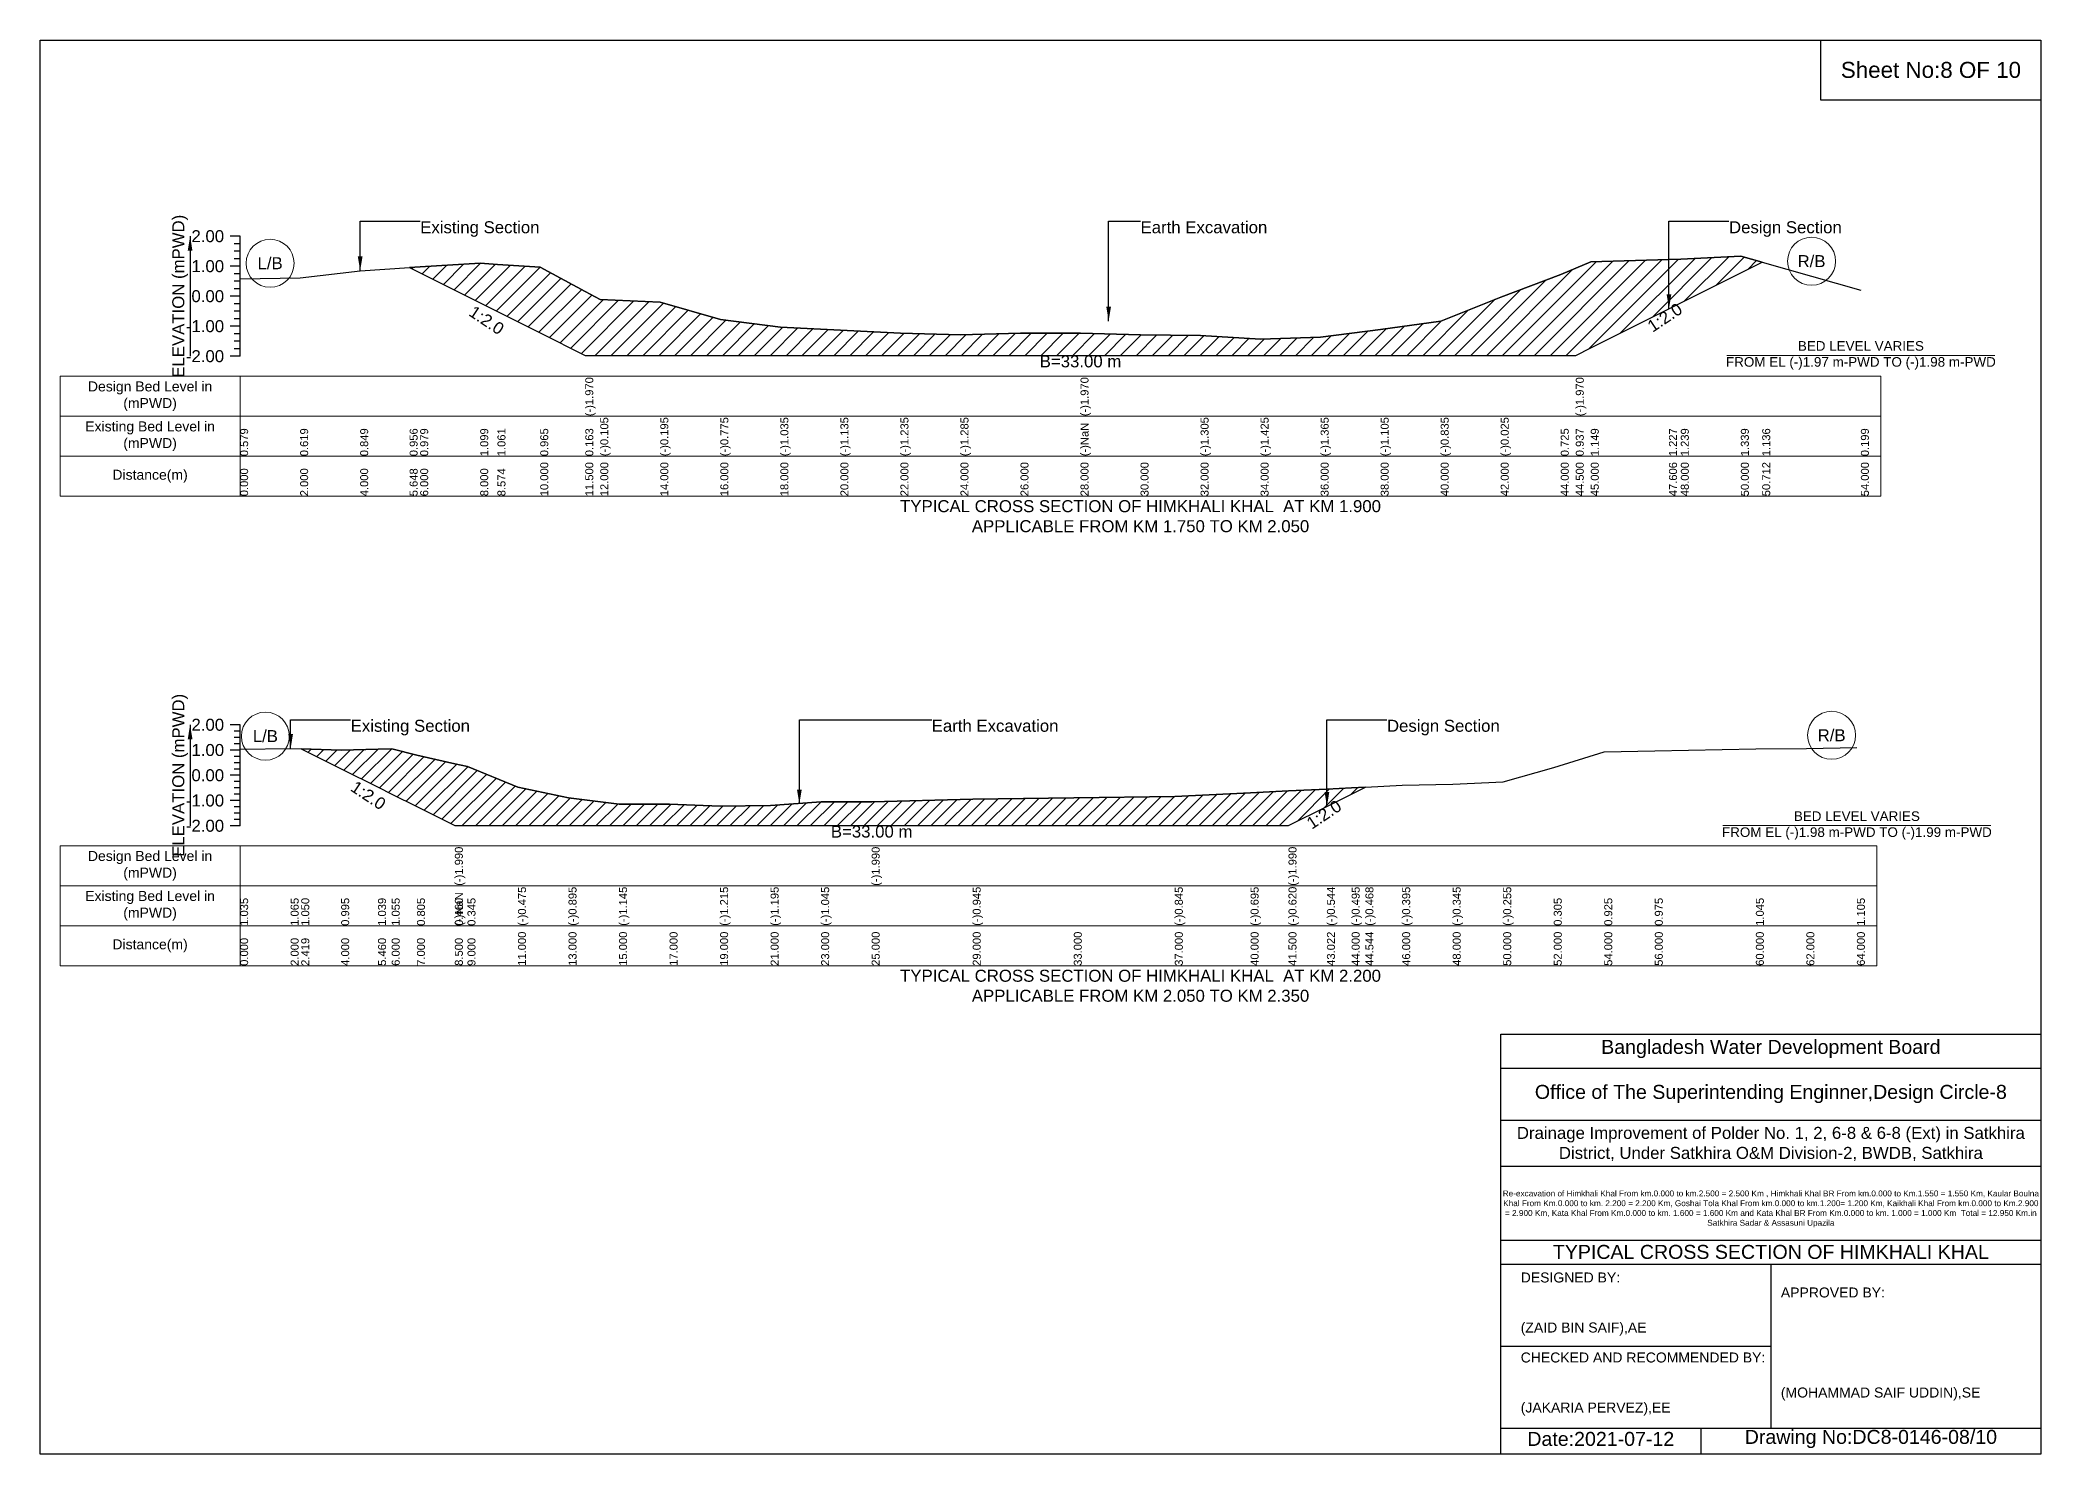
# Model space of a CAD drawing. Header units: inches. Extents: x 91000 to 628000, y -5656 to 0.
# Drawn here: x 170000 to 178000, y -5656 to 0 of the extents above; entities that cross this region are included whole.
import ezdxf

# ---------------------------------------------------------------- set-up
doc = ezdxf.new("R2010")
doc.units = ezdxf.units.IN
doc.header["$LTSCALE"] = 7
doc.header["$MEASUREMENT"] = 0
for name, color, linetype, lineweight in [('Cross section Data Border', 7, 'Continuous', 9), ('Cross Section Labels', 7, 'Continuous', 9), ('Existing_Bed_Level for Xsection', 7, 'Continuous', 25)]:
    doc.layers.add(name, color=color, linetype=linetype, lineweight=lineweight)
doc.styles.get("Standard").update_dxf_attribs({"font": 'arial.ttf'})
doc.dimstyles.get("Standard").update_dxf_attribs({"dimtxt": 0.18, "dimasz": 0.18, "dimexe": 0.18, "dimexo": 0.0625, "dimgap": 0.09, "dimtad": 0, "dimtih": 1, "dimtoh": 1, "dimdec": 4, "dimzin": 0, "dimdsep": 46, "dimtxsty": 'Standard', "dimcen": 0.09, "dimadec": 0, "dimazin": 0, "dimtfac": 1, "dimtdec": 4, "dimtofl": 0, "dimtmove": 0, "dimatfit": 3, "dimfxl": 1, "dimtolj": 1, "dimtzin": 0, "dimarcsym": 0})

msp = doc.modelspace()

# ---------------------------------------------------------------- hatches: boundary and pattern name
at = {"layer": 'Existing_Bed_Level for Xsection'}
h = msp.add_hatch(dxfattribs=at)
h.set_pattern_fill('ANSI31', color=256, scale=360, style=0)
h.paths.add_polyline_path([(171477.7, -910.3), (171520, -931.4), (171760, -1051.4), (171828.9, -1085.8), (172000, -1171.4), (172180, -1261.4), (172240, -1261.4), (172480, -1261.4), (172720, -1261.4), (172960, -1261.4), (173200, -1261.4), (173440, -1261.4), (173680, -1261.4), (173920, -1261.4), (174160, -1261.4), (174400, -1261.4), (174640, -1261.4), (174880, -1261.4), (175120, -1261.4), (175360, -1261.4), (175600, -1261.4), (175840, -1261.4), (176080, -1261.4), (176140, -1261.4), (176200, -1231.4), (176512.7, -1075), (176560, -1051.4), (176800, -931.4), (176885.5, -888.7), (176800, -864.3), (176560, -876.3), (176512.7, -877.7), (176200, -887.1), (176140, -912.6), (176080, -938), (175840, -1028), (175600, -1125.2), (175360, -1157.6), (175120, -1188.8), (174880, -1196), (174640, -1181.6), (174400, -1179.2), (174160, -1173.2), (173920, -1173.2), (173680, -1179.2), (173440, -1173.2), (173200, -1161.2), (172960, -1149.2), (172720, -1118), (172480, -1048.4), (172240, -1037.6), (172180, -1005.5), (172000, -909.2), (171828.9, -897.7), (171760, -893.1), (171520, -907.5)])
h = msp.add_hatch(dxfattribs=at)
h.set_pattern_fill('ANSI31', color=256, scale=303, style=0)
h.paths.add_polyline_path([(171044.4, -2835.2), (171204, -2915), (171351.4, -2988.7), (171406, -3016), (171507, -3066.5), (171658.5, -3142.3), (171709, -3142.3), (171911, -3142.3), (172113, -3142.3), (172315, -3142.3), (172517, -3142.3), (172719, -3142.3), (172921, -3142.3), (173123, -3142.3), (173325, -3142.3), (173729, -3142.3), (174133, -3142.3), (174537, -3142.3), (174840, -3142.3), (174991.5, -3142.3), (175145.2, -3065.4), (175244, -3016), (175299, -2988.5), (175244, -2991.3), (175145.2, -2996.2), (174991.5, -3003.9), (174840, -3011.5), (174537, -3026.6), (174133, -3031.7), (173729, -3036.7), (173325, -3046.8), (173123, -3046.8), (172921, -3062), (172719, -3064), (172517, -3056.9), (172315, -3056.9), (172113, -3031.7), (171911, -2989.3), (171709, -2906.4), (171658.5, -2894.8), (171507, -2860), (171406, -2834.7), (171351.4, -2836.4), (171204, -2840.8)])

# ---------------------------------------------------------------- linework, layer by layer
for points in [[(170000, 0), (178000, 0), (178000, -5656), (170000, -5656)], [(177120, 0), (178000, 0), (178000, -240), (177120, -240)]]:
    msp.add_lwpolyline(points, close=True)
for points in [[(175840, -5656), (175840, -3976), (178000, -3976)], [(175840, -4112), (178000, -4112)], [(175840, -4320), (178000, -4320)], [(175840, -4504), (178000, -4504)], [(175840, -4800), (178000, -4800)], [(175840, -4896), (178000, -4896)], [(176920, -4896), (176920, -5552)], [(175840, -5224), (176920, -5224)], [(175840, -5552), (178000, -5552)], [(176640, -5552), (176640, -5656)]]:
    msp.add_lwpolyline(points)
at = {"layer": 'Cross section Data Border'}
for points in [[(170080, -1345), (177360, -1345), (177360, -1825), (170080, -1825)], [(170080, -3223.3), (177344, -3223.3), (177344, -3703.3), (170080, -3703.3)]]:
    msp.add_lwpolyline(points, close=True, dxfattribs=at)
for points in [[(170800, -1345), (170800, -1825)], [(170080, -1505), (177360, -1505)], [(170080, -1665), (177360, -1665)], [(170800, -3223.3), (170800, -3703.3)], [(170080, -3383.3), (177344, -3383.3)], [(170080, -3543.3), (177344, -3543.3)]]:
    msp.add_lwpolyline(points, dxfattribs=at)
at = {"layer": 'Cross Section Labels'}
for points in [[(176744.2, -1261.4), (177815.8, -1261.4)], [(176728.2, -3142.3), (177799.8, -3142.3)]]:
    msp.add_lwpolyline(points, dxfattribs=at)
for centre in [(170920, -893.1), (177082.7, -884.9), (170901, -2784.7), (177163, -2781.2)]:
    msp.add_circle(centre, 96, dxfattribs=at)
at = {"layer": 'Existing_Bed_Level for Xsection'}
for points in [[(170800, -785), (170760, -785)], [(170800, -1265), (170800, -1145), (170800, -1025), (170800, -905), (170800, -785)], [(170800, -815), (170776, -815)], [(170800, -845), (170776, -845)], [(170800, -875), (170776, -875)], [(170800, -955.5), (171040, -950.7), (171280, -923.1), (171477.7, -910.3), (171520, -907.5), (171760, -893.1), (171828.9, -897.7), (172000, -909.2), (172180, -1005.5), (172180, -1005.5), (172240, -1037.6), (172480, -1048.4), (172720, -1118), (172960, -1149.2), (173200, -1161.2), (173440, -1173.2), (173680, -1179.2), (173920, -1173.2), (174160, -1173.2), (174160, -1173.2), (174400, -1179.2), (174640, -1181.6), (174880, -1196), (175120, -1188.8), (175360, -1157.6), (175600, -1125.2), (175840, -1028), (176080, -938), (176140, -912.6), (176140, -912.6), (176200, -887.1), (176512.7, -877.7), (176560, -876.3), (176800, -864.3), (176885.5, -888.7), (177280, -1001.1)], [(170800, -905), (170760, -905)], [(170800, -935), (170776, -935)], [(170800, -1025), (170760, -1025)], [(170800, -965), (170776, -965)], [(170800, -995), (170776, -995)], [(170800, -1055), (170776, -1055)], [(170800, -1085), (170776, -1085)], [(170800, -1115), (170776, -1115)], [(170800, -1145), (170760, -1145)], [(170800, -1175), (170776, -1175)], [(170800, -1265), (170760, -1265)], [(170800, -1205), (170776, -1205)], [(170800, -1235), (170776, -1235)], [(170800, -2739.3), (170760, -2739.3)], [(170800, -2764.5), (170776, -2764.5)], [(170800, -2789.8), (170776, -2789.8)], [(170800, -3143.3), (170800, -3042.3), (170800, -2941.3), (170800, -2840.3), (170800, -2739.3)], [(170800, -2840.3), (170760, -2840.3)], [(170800, -2815), (170776, -2815)], [(170800, -2865.5), (170776, -2865.5)], [(170800, -2836.8), (171002, -2833.7), (171044.4, -2835.2), (171204, -2840.8), (171351.4, -2836.4), (171406, -2834.7), (171507, -2860), (171658.5, -2894.8), (171658.5, -2894.8), (171709, -2906.4), (171911, -2989.3), (172113, -3031.7), (172315, -3056.9), (172517, -3056.9), (172719, -3064), (172921, -3062), (173123, -3046.8), (173325, -3046.8), (173325, -3046.8), (173729, -3036.7), (174133, -3031.7), (174537, -3026.6), (174840, -3011.5), (174991.5, -3003.9), (174991.5, -3003.9), (175145.2, -2996.2), (175244, -2991.3), (175299, -2988.5), (175446, -2981.2), (175648, -2976.1), (175850, -2967), (176052, -2910.5), (176254, -2847.9), (176456, -2842.8), (176860, -2835.7), (177062, -2833.7), (177264, -2829.7)], [(170800, -2941.3), (170760, -2941.3)], [(170800, -2890.8), (170776, -2890.8)], [(170800, -2916), (170776, -2916)], [(170800, -2966.5), (170776, -2966.5)], [(170800, -2991.8), (170776, -2991.8)], [(170800, -3017), (170776, -3017)], [(170800, -3042.3), (170760, -3042.3)], [(170800, -3067.5), (170776, -3067.5)], [(170800, -3092.8), (170776, -3092.8)], [(170800, -3118), (170776, -3118)], [(170800, -3143.3), (170760, -3143.3)]]:
    msp.add_lwpolyline(points, dxfattribs=at)
for points in [[(171477.7, -910.3), (171477.7, -910.3), (171520, -931.4), (171760, -1051.4), (171828.9, -1085.8), (172000, -1171.4), (172180, -1261.4), (172180, -1261.4), (172240, -1261.4), (172480, -1261.4), (172720, -1261.4), (172960, -1261.4), (173200, -1261.4), (173440, -1261.4), (173680, -1261.4), (173920, -1261.4), (174160, -1261.4), (174160, -1261.4), (174400, -1261.4), (174640, -1261.4), (174880, -1261.4), (175120, -1261.4), (175360, -1261.4), (175600, -1261.4), (175840, -1261.4), (176080, -1261.4), (176140, -1261.4), (176140, -1261.4), (176200, -1231.4), (176512.7, -1075), (176560, -1051.4), (176800, -931.4), (176885.5, -888.7), (176885.5, -888.7), (176885.5, -888.7), (176800, -864.3), (176560, -876.3), (176512.7, -877.7), (176200, -887.1), (176140, -912.6), (176140, -912.6), (176080, -938), (175840, -1028), (175600, -1125.2), (175360, -1157.6), (175120, -1188.8), (174880, -1196), (174640, -1181.6), (174400, -1179.2), (174160, -1173.2), (174160, -1173.2), (173920, -1173.2), (173680, -1179.2), (173440, -1173.2), (173200, -1161.2), (172960, -1149.2), (172720, -1118), (172480, -1048.4), (172240, -1037.6), (172180, -1005.5), (172180, -1005.5), (172000, -909.2), (171828.9, -897.7), (171760, -893.1), (171520, -907.5), (171477.7, -910.3)], [(171044.4, -2835.2), (171204, -2915), (171351.4, -2988.7), (171406, -3016), (171507, -3066.5), (171658.5, -3142.3), (171658.5, -3142.3), (171709, -3142.3), (171911, -3142.3), (172113, -3142.3), (172315, -3142.3), (172517, -3142.3), (172719, -3142.3), (172921, -3142.3), (173123, -3142.3), (173325, -3142.3), (173325, -3142.3), (173729, -3142.3), (174133, -3142.3), (174537, -3142.3), (174840, -3142.3), (174991.5, -3142.3), (174991.5, -3142.3), (175145.2, -3065.4), (175244, -3016), (175299, -2988.5), (175244, -2991.3), (175145.2, -2996.2), (174991.5, -3003.9), (174991.5, -3003.9), (174840, -3011.5), (174537, -3026.6), (174133, -3031.7), (173729, -3036.7), (173325, -3046.8), (173325, -3046.8), (173123, -3046.8), (172921, -3062), (172719, -3064), (172517, -3056.9), (172315, -3056.9), (172113, -3031.7), (171911, -2989.3), (171709, -2906.4), (171658.5, -2894.8), (171658.5, -2894.8), (171507, -2860), (171406, -2834.7), (171351.4, -2836.4), (171204, -2840.8)]]:
    msp.add_lwpolyline(points, close=True, dxfattribs=at)

# ---------------------------------------------------------------- texts
at = {"attachment_point": 5}
for s, insert, char_height in [('Sheet No:8 OF 10', (177560, -120), 64), ('Bangladesh Water Development Board', (176920, -4036), 56), ('Office of The Superintending Enginner,Design Circle-8', (176920, -4216), 56)]:
    msp.add_mtext(s, dxfattribs=dict(at, insert=insert, char_height=char_height))
for s, insert, char_height, width, attachment_point in [('Drainage Improvement of Polder No. 1, 2, 6-8 & 6-8 (Ext) in Satkhira District, Under Satkhira O&M Division-2, BWDB, Satkhira', (176920, -4416), 48, 2240, 5), ('Re-excavation of Himkhali Khal From km.0.000 to km.2.500 = 2.500 Km , Himkhali Khal BR From km.0.000 to Km.1.550 = 1.550 Km, Kaular Boulna Khal From Km.0.000 to km. 2.200 = 2.200 Km, Goshai Tola Khal From km.0.000 to km.1.200= 1.200 Km, Kaikhali Khal From km.0.000 to Km.2.900 = 2.900 Km, Kata Khal From Km.0.000 to km. 1.600 = 1.600 Km and Kata Khal BR From Km.0.000 to km. 1.000 = 1.000 Km  Total = 12.950 Km.in Satkhira Sadar & Assasuni Upazila', (176920, -4676), 23.4814, 2160, 5), ('TYPICAL CROSS SECTION OF HIMKHALI KHAL ', (176920, -4848), 56, 2240, 5), ('DESIGNED BY:^J^J^J(ZAID BIN SAIF),AE', (175920, -5056), 40, 1120, 4), ('APPROVED BY:^J^J^J^J^J^J(MOHAMMAD SAIF UDDIN),SE', (176960, -5216), 40, 1120, 4), ('CHECKED AND RECOMMENDED BY:^J^J^J(JAKARIA PERVEZ),EE', (175920, -5376), 40, 1120, 4), ('Date:2021-07-12', (176240, -5596), 56, 1120, 5), ('Drawing No:DC8-0146-08/10', (177320, -5596), 56, 1760, 5)]:
    msp.add_mtext(s, dxfattribs=dict(insert=insert, char_height=char_height, width=width, attachment_point=attachment_point))
at = {"layer": 'Cross section Data Border', "char_height": 40, "width": 640, "attachment_point": 5}
for s, insert in [('Design Bed Level in (mPWD)', (170440, -1425)), ('Existing Bed Level in (mPWD)', (170440, -1585)), ('Distance(m)', (170440, -1745)), ('Design Bed Level in (mPWD)', (170440, -3303.3)), ('Existing Bed Level in (mPWD)', (170440, -3463.3)), ('Distance(m)', (170440, -3623.3))]:
    msp.add_mtext(s, dxfattribs=dict(at, insert=insert))
at = {"layer": 'Cross Section Labels'}
for s, insert, char_height, attachment_point in [('Existing Section', (171520, -725), 48, 1), ('Earth Excavation', (174400, -725), 48, 1), ('Design Section', (176752.7, -725), 48, 1), ('L/B', (170920, -893.1), 48, 5), ('R/B', (177082.7, -884.9), 48, 5), ('B=33.00 m', (174160, -1261.4), 48, 2), ('BED LEVEL VARIES ^JFROM EL (-)1.97 m-PWD TO (-)1.98 m-PWD', (177280, -1261.4), 38.4, 5), ('TYPICAL CROSS SECTION OF HIMKHALI KHAL  AT KM 1.900^JAPPLICABLE FROM KM 1.750 TO KM 2.050', (174400, -1905), 48, 5), ('Existing Section', (171242, -2719.1), 48, 1), ('Earth Excavation', (173565, -2719.1), 48, 1), ('Design Section', (175385.2, -2719.1), 48, 1), ('L/B', (170901, -2784.7), 48, 5), ('R/B', (177163, -2781.2), 48, 5), ('BED LEVEL VARIES ^JFROM EL (-)1.98 m-PWD TO (-)1.99 m-PWD', (177264, -3142.3), 38.4, 5), ('B=33.00 m', (173325, -3142.3), 48, 2), ('TYPICAL CROSS SECTION OF HIMKHALI KHAL  AT KM 2.200^JAPPLICABLE FROM KM 2.050 TO KM 2.350', (174400, -3783.3), 48, 5)]:
    msp.add_mtext(s, dxfattribs=dict(at, insert=insert, char_height=char_height, attachment_point=attachment_point))
at = {"layer": 'Cross Section Labels', "char_height": 48, "attachment_point": 2}
for insert, rotation in [((171798.9, -1100.8), 326.30993), ((176482.7, -1090), 33.69007), ((171326.2, -3001.4), 326.30993), ((175120, -3078), 33.69007)]:
    msp.add_mtext('1:2.0', dxfattribs=dict(at, insert=insert, rotation=rotation))
at = {"layer": 'Existing_Bed_Level for Xsection', "rotation": 90}
for s, insert, char_height, attachment_point in [('ELEVATION (mPWD)', (170560, -1025), 48, 5), ('(-)1.970', (172180, -1505), 32, 1), ('(-)1.970', (174160, -1505), 32, 1), ('(-)1.970', (176140, -1505), 32, 1), ('(-)0.105', (172240, -1665), 32, 1), ('(-)0.195', (172480, -1665), 32, 1), ('(-)0.775', (172720, -1665), 32, 1), ('(-)1.035', (172960, -1665), 32, 1), ('(-)1.135', (173200, -1665), 32, 1), ('(-)1.235', (173440, -1665), 32, 1), ('(-)1.235', (173440, -1665), 32, 1), ('(-)1.235', (173440, -1665), 32, 1), ('(-)1.235', (173440, -1665), 32, 1), ('(-)1.285', (173680, -1665), 32, 1), ('(-)1.285', (173680, -1665), 32, 1), ('(-)1.305', (174640, -1665), 32, 1), ('(-)1.425', (174880, -1665), 32, 1), ('(-)1.365', (175120, -1665), 32, 1), ('(-)1.105', (175360, -1665), 32, 1), ('(-)0.835', (175600, -1665), 32, 1), ('(-)0.025', (175840, -1665), 32, 1), ('0.579', (170800, -1665), 32, 1), ('0.619', (171040, -1665), 32, 1), ('0.849', (171280, -1665), 32, 1), ('0.956', (171477.7, -1665), 32, 1), ('0.979', (171520, -1665), 32, 1), ('1.099', (171760, -1665), 32, 1), ('1.061', (171828.9, -1665), 32, 1), ('0.965', (172000, -1665), 32, 1), ('0.163', (172180, -1665), 32, 1), ('0.163', (172180, -1665), 32, 1), ('0.163', (172180, -1665), 32, 1), ('(-)NaN', (174160, -1665), 32, 1), ('0.725', (176080, -1665), 32, 1), ('0.937', (176140, -1665), 32, 1), ('0.937', (176140, -1665), 32, 1), ('0.937', (176140, -1665), 32, 1), ('1.149', (176200, -1665), 32, 1), ('1.227', (176512.7, -1665), 32, 1), ('1.239', (176560, -1665), 32, 1), ('1.339', (176800, -1665), 32, 1), ('1.136', (176885.5, -1665), 32, 1), ('0.199', (177280, -1665), 32, 1), ('0.000', (170800, -1825), 32, 1), ('2.000', (171040, -1825), 32, 1), ('4.000', (171280, -1825), 32, 1), ('5.648', (171477.7, -1825), 32, 1), ('6.000', (171520, -1825), 32, 1), ('8.000', (171760, -1825), 32, 1), ('8.574', (171828.9, -1825), 32, 1), ('10.000', (172000, -1825), 32, 1), ('11.500', (172180, -1825), 32, 1), ('11.500', (172180, -1825), 32, 1), ('11.500', (172180, -1825), 32, 1), ('12.000', (172240, -1825), 32, 1), ('14.000', (172480, -1825), 32, 1), ('16.000', (172720, -1825), 32, 1), ('18.000', (172960, -1825), 32, 1), ('20.000', (173200, -1825), 32, 1), ('22.000', (173440, -1825), 32, 1), ('24.000', (173680, -1825), 32, 1), ('26.000', (173920, -1825), 32, 1), ('28.000', (174160, -1825), 32, 1), ('28.000', (174160, -1825), 32, 1), ('28.000', (174160, -1825), 32, 1), ('30.000', (174400, -1825), 32, 1), ('32.000', (174640, -1825), 32, 1), ('34.000', (174880, -1825), 32, 1), ('36.000', (175120, -1825), 32, 1), ('38.000', (175360, -1825), 32, 1), ('40.000', (175600, -1825), 32, 1), ('42.000', (175840, -1825), 32, 1), ('44.000', (176080, -1825), 32, 1), ('44.500', (176140, -1825), 32, 1), ('44.500', (176140, -1825), 32, 1), ('44.500', (176140, -1825), 32, 1), ('45.000', (176200, -1825), 32, 1), ('47.606', (176512.7, -1825), 32, 1), ('48.000', (176560, -1825), 32, 1), ('50.000', (176800, -1825), 32, 1), ('50.712', (176885.5, -1825), 32, 1), ('54.000', (177280, -1825), 32, 1), ('ELEVATION (mPWD)', (170560, -2941.3), 48, 5), ('(-)1.990', (171658.5, -3383.3), 32, 1), ('(-)1.990', (173325, -3383.3), 32, 1), ('(-)1.990', (174991.5, -3383.3), 32, 1), ('1.035', (170800, -3543.3), 32, 1), ('1.065', (171002, -3543.3), 32, 1), ('1.065', (171002, -3543.3), 32, 1), ('1.050', (171044.4, -3543.3), 32, 1), ('0.995', (171204, -3543.3), 32, 1), ('1.039', (171351.4, -3543.3), 32, 1), ('1.055', (171406, -3543.3), 32, 1), ('0.805', (171507, -3543.3), 32, 1), ('(-)NaN', (171658.5, -3543.3), 32, 1), ('(-)NaN', (171658.5, -3543.3), 32, 1), ('(-)NaN', (171658.5, -3543.3), 32, 1), ('0.460', (171658.5, -3543.3), 32, 1), ('0.460', (171658.5, -3543.3), 32, 1), ('0.345', (171709, -3543.3), 32, 1), ('(-)0.475', (171911, -3543.3), 32, 1), ('(-)0.895', (172113, -3543.3), 32, 1), ('(-)0.895', (172113, -3543.3), 32, 1), ('(-)1.145', (172315, -3543.3), 32, 1), ('(-)1.145', (172315, -3543.3), 32, 1), ('(-)1.215', (172719, -3543.3), 32, 1), ('(-)1.195', (172921, -3543.3), 32, 1), ('(-)1.045', (173123, -3543.3), 32, 1), ('(-)1.045', (173123, -3543.3), 32, 1), ('(-)1.045', (173123, -3543.3), 32, 1), ('(-)0.945', (173729, -3543.3), 32, 1), ('(-)0.845', (174537, -3543.3), 32, 1), ('(-)0.695', (174840, -3543.3), 32, 1), ('(-)0.620', (174991.5, -3543.3), 32, 1), ('(-)0.620', (174991.5, -3543.3), 32, 1), ('(-)0.544', (175145.2, -3543.3), 32, 1), ('(-)0.495', (175244, -3543.3), 32, 1), ('(-)0.468', (175299, -3543.3), 32, 1), ('(-)0.395', (175446, -3543.3), 32, 1), ('(-)0.345', (175648, -3543.3), 32, 1), ('(-)0.255', (175850, -3543.3), 32, 1), ('0.305', (176052, -3543.3), 32, 1), ('0.925', (176254, -3543.3), 32, 1), ('0.975', (176456, -3543.3), 32, 1), ('1.045', (176860, -3543.3), 32, 1), ('1.105', (177264, -3543.3), 32, 1), ('0.000', (170800, -3703.3), 32, 1), ('2.000', (171002, -3703.3), 32, 1), ('2.419', (171044.4, -3703.3), 32, 1), ('4.000', (171204, -3703.3), 32, 1), ('5.460', (171351.4, -3703.3), 32, 1), ('6.000', (171406, -3703.3), 32, 1), ('7.000', (171507, -3703.3), 32, 1), ('8.500', (171658.5, -3703.3), 32, 1), ('8.500', (171658.5, -3703.3), 32, 1), ('8.500', (171658.5, -3703.3), 32, 1), ('9.000', (171709, -3703.3), 32, 1), ('11.000', (171911, -3703.3), 32, 1), ('13.000', (172113, -3703.3), 32, 1), ('15.000', (172315, -3703.3), 32, 1), ('17.000', (172517, -3703.3), 32, 1), ('19.000', (172719, -3703.3), 32, 1), ('21.000', (172921, -3703.3), 32, 1), ('23.000', (173123, -3703.3), 32, 1), ('25.000', (173325, -3703.3), 32, 1), ('25.000', (173325, -3703.3), 32, 1), ('25.000', (173325, -3703.3), 32, 1), ('29.000', (173729, -3703.3), 32, 1), ('33.000', (174133, -3703.3), 32, 1), ('37.000', (174537, -3703.3), 32, 1), ('40.000', (174840, -3703.3), 32, 1), ('41.500', (174991.5, -3703.3), 32, 1), ('41.500', (174991.5, -3703.3), 32, 1), ('41.500', (174991.5, -3703.3), 32, 1), ('43.022', (175145.2, -3703.3), 32, 1), ('44.000', (175244, -3703.3), 32, 1), ('44.544', (175299, -3703.3), 32, 1), ('46.000', (175446, -3703.3), 32, 1), ('48.000', (175648, -3703.3), 32, 1), ('50.000', (175850, -3703.3), 32, 1), ('52.000', (176052, -3703.3), 32, 1), ('54.000', (176254, -3703.3), 32, 1), ('56.000', (176456, -3703.3), 32, 1), ('60.000', (176860, -3703.3), 32, 1), ('62.000', (177062, -3703.3), 32, 1), ('64.000', (177264, -3703.3), 32, 1)]:
    msp.add_mtext(s, dxfattribs=dict(at, insert=insert, char_height=char_height, attachment_point=attachment_point))
at = {"layer": 'Existing_Bed_Level for Xsection', "char_height": 48, "attachment_point": 6}
for s, insert in [('2.00', (170736, -785)), ('1.00', (170736, -905)), ('0.00', (170736, -1025)), ('-1.00', (170736, -1145)), ('-2.00', (170736, -1265)), ('2.00', (170736, -2739.3)), ('1.00', (170736, -2840.3)), ('0.00', (170736, -2941.3)), ('-1.00', (170736, -3042.3)), ('-2.00', (170736, -3143.3))]:
    msp.add_mtext(s, dxfattribs=dict(at, insert=insert))

# ---------------------------------------------------------------- leaders
at = {"layer": 'Cross Section Labels', "annotation_type": 0, "has_hookline": 1, "hookline_direction": 0}
for points, text_width in [([(171280, -923.1), (171280, -725), (171519.9, -725)], 467.2), ([(174272.4, -1124), (174272.4, -725), (174399.9, -725)], 497), ([(176512.7, -1075), (176512.7, -725), (176752.6, -725)], 441.2), ([(171002, -2833.7), (171002, -2719.1), (171241.9, -2719.1)], 467.2), ([(173035.9, -3055.9), (173035.9, -2719.1), (173564.9, -2719.1)], 497), ([(175145.2, -3065.4), (175145.2, -2719.1), (175385.2, -2719.1)], 441.2)]:
    msp.add_leader(points, dimstyle='Standard', override={"dimasz": 57.6}, dxfattribs=dict(at, text_width=text_width))
at = {"layer": 'Existing_Bed_Level for Xsection'}
for points in [[(170600, -785), (170600, -1265)], [(170600, -2739.3), (170600, -3143.3)]]:
    msp.add_leader(points, dimstyle='Standard', override={"dimasz": 57.6}, dxfattribs=at)

doc.saveas('drawing.dxf')
